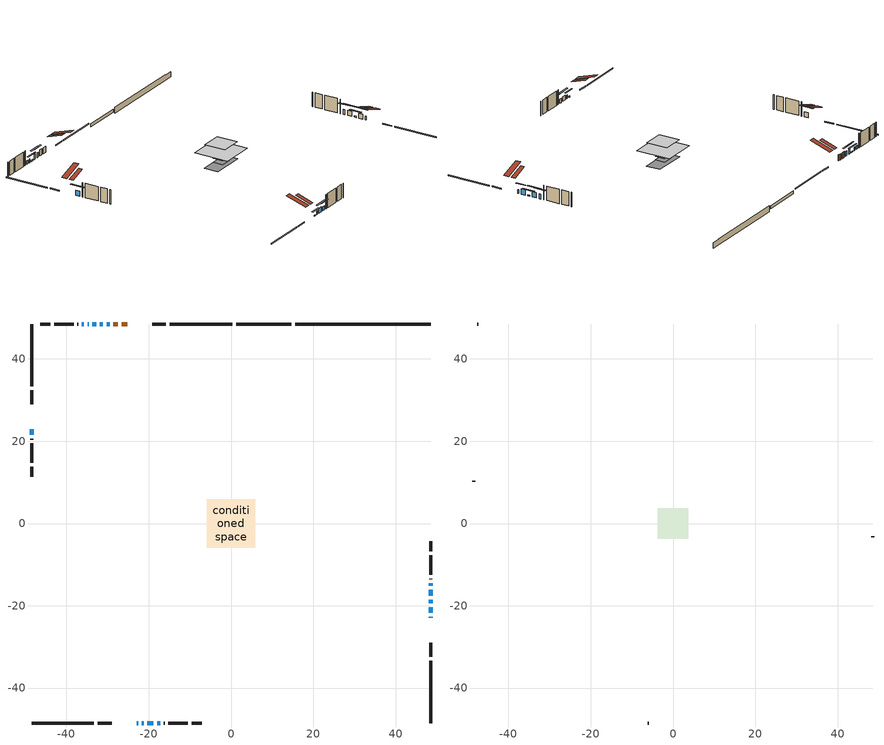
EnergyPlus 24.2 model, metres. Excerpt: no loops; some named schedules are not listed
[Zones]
conditioned space
 floor adiabatic (Floor2 construction): -1.8,-1.8 -1.8,1.8 1.8,1.8 1.8,-1.8 z0.61
 floor adiabatic (AdiabaticFloorConstruction): -5.91,-5.91 -5.91,5.91 5.91,5.91 5.91,-5.91 z3.05
 floor foundation (Slab1 construction): -5.79,-2.44 -5.79,2.44 5.79,2.44 5.79,-2.44 z-1.37
 floor foundation (Slab2 construction): -1.8,-1.8 -1.8,1.8 1.8,1.8 1.8,-1.8 z-0.65
 wall outside (RimJoist1 construction): 0.3,48.48 -14.88,48.48 / -48.48,-48.48 -33.31,-48.48 / -48.48,48.48 -48.48,33.31 / 48.48,-48.48 48.48,-33.31 z0.61:0.91
 wall outside (RimJoist3 construction): -15.8,48.48 -19.18,48.48 / -32.38,-48.48 -29.01,-48.48 / -48.48,32.38 -48.48,29.01 / 48.48,-32.38 48.48,-29.01 z0.61:0.91
 wall outside (AdiabaticWallConstruction 1): -25.26,48.48 -26.54,48.48 / -27.47,48.48 -28.59,48.48 z0.61:2.64
 wall outside (AdiabaticWallConstruction): 48.48,-22.93 48.48,-22.65 / -34.59,48.48 -34.87,48.48 / -35.8,48.48 -36.22,48.48 / -21.64,-48.48 -21.22,-48.48 z0.61:1.83; -29.52,48.48 -30.23,48.48 / 48.48,-15.18 48.48,-14.47 / -20.3,-48.48 -18.87,-48.48 z0.61:2.24; 48.48,-21.72 48.48,-20.3 / -48.48,22.93 -48.48,21.51 / -31.16,48.48 -31.87,48.48 z0.61:2.34; 48.48,-19.37 48.48,-18.51 / -22.93,-48.48 -22.57,-48.48 / -32.8,48.48 -33.66,48.48 z0.61:0.97; 48.48,-17.58 48.48,-16.11 z0.61:2.39; -17.95,-48.48 -17.23,-48.48 z0.61:1.98
 wall outside (Wall1 construction): -37.14,48.48 -37.32,48.48 / -16.31,-48.48 -16.13,-48.48 / -48.48,20.58 -48.48,20.41 / 48.48,-13.54 48.48,-13.37 z0.61:5.49
 wall outside (Wall2 construction): -38.25,48.48 -42.98,48.48 / -15.2,-48.48 -10.47,-48.48 / -48.48,19.48 -48.48,14.74 / 48.48,-12.44 48.48,-7.7 z0.61:5.49
 wall outside (Wall3 construction): -43.91,48.48 -46.35,48.48 / -9.54,-48.48 -7.1,-48.48 / -48.48,13.81 -48.48,11.37 / 48.48,-6.77 48.48,-4.33 z0.61:5.49
 wall foundation (FoundationWall1 construction): 15.56,48.48,-1.37 15.56,48.48,0.61 45.19,48.48,0.61 45.19,48.48,0.38 48.48,48.48,0.38 48.48,48.48,-1.37
 wall foundation (FoundationWall2 construction): 14.64,48.48 1.22,48.48 z-0.65:0.35
 window (WindowConstruction 8): 48.48,-22.93 48.48,-22.65 z0.61:1.83
 window (WindowConstruction 4): -29.52,48.48 -30.23,48.48 z0.61:2.23
 window (WindowConstruction 5): 48.48,-21.72 48.48,-20.3 z0.61:2.34
 window (WindowConstruction 6): -48.48,22.93 -48.48,21.51 z0.61:2.34
 window (WindowConstruction 7): -31.16,48.48 -31.87,48.48 z0.61:2.34
 window (WindowConstruction 12): 48.48,-19.37 48.48,-18.51 z0.61:0.97
 window (WindowConstruction 13): -22.93,-48.48 -22.57,-48.48 z0.61:0.97
 window (WindowConstruction 14): -32.8,48.48 -33.66,48.48 z0.61:0.97
 window (WindowConstruction 9): -34.59,48.48 -34.87,48.48 z0.61:1.83
 window (WindowConstruction 10): -35.8,48.48 -36.22,48.48 z0.61:1.83
 window (WindowConstruction 11): -21.64,-48.48 -21.22,-48.48 z0.61:1.83
 window (WindowConstruction): 48.48,-17.58 48.48,-16.11 z0.61:2.39
 window (WindowConstruction 1): 48.48,-15.18 48.48,-14.47 z0.61:2.23
 window (WindowConstruction 2): -20.29,-48.48 -18.87,-48.48 z0.61:2.23
 window (WindowConstruction 3): -17.95,-48.48 -17.24,-48.48 z0.61:1.98
 door (Door): -25.26,48.48 -26.54,48.48 z0.61:2.64
 door (Door 1): -27.47,48.48 -28.59,48.48 z0.61:2.64
 ceiling adiabatic (AdiabaticFloorConstruction): 5.91,-5.91 5.91,5.91 -5.91,5.91 -5.91,-5.91 z3.05
 roof outside (Roof2 construction): -24.33,48.48,5.49 -24.33,43.08,7.29 -22.91,43.08,7.29 -22.91,48.48,5.49; -23.86,-48.48,5.49 -23.86,-43.08,7.29 -25.28,-43.08,7.29 -25.28,-48.48,5.49; -48.48,23.86,5.49 -43.08,23.86,7.29 -43.08,25.28,7.29 -48.48,25.28,5.49; 48.48,-23.86,5.49 43.08,-23.86,7.29 43.08,-25.28,7.29 48.48,-25.28,5.49
attic - vented
 floor to conditioned space (Floor1 construction Reversed): -3.65,-3.65 -3.65,3.65 3.65,3.65 3.65,-3.65 z5.49
 wall outside (Wall4 construction): -47.28,48.48 -47.55,48.48 / -6.17,-48.48 -5.9,-48.48 / -48.48,10.44 -48.48,10.17 / 48.48,-3.4 48.48,-3.13 z0.61:5.49
 roof outside (Roof1 construction): -21.98,48.48,5.49 -21.98,41.38,7.86 -20.1,41.38,7.86 -20.1,48.48,5.49; -26.21,-48.48,5.49 -26.21,-41.38,7.86 -28.08,-41.38,7.86 -28.08,-48.48,5.49; -48.48,26.21,5.49 -41.38,26.21,7.86 -41.38,28.08,7.86 -48.48,28.08,5.49; 48.48,-26.21,5.49 41.38,-26.21,7.86 41.38,-28.08,7.86 48.48,-28.08,5.49
shading: -31.96,48.48 -27.79,48.48 -27.79,48.89 -31.96,48.89 z3.97; 48.48,-18.57 48.48,-23.45 48.89,-23.45 48.89,-18.57 z4.07; -48.48,19.78 -48.48,24.66 -48.89,24.66 -48.89,19.78 z4.07; -33.6,48.48 -29.43,48.48 -29.43,48.89 -33.6,48.89 z4.07; 48.48,-16.78 48.48,-21.1 48.89,-21.1 48.89,-16.78 z2.7; -20.84,-48.48 -24.66,-48.48 -24.66,-48.89 -20.84,-48.89 z2.7; -35.39,48.48 -31.07,48.48 -31.07,48.89 -35.39,48.89 z2.7; 48.48,-14.38 48.48,-19.31 48.89,-19.31 48.89,-14.38 z4.12; 48.48,-12.74 48.48,-16.91 48.89,-16.91 48.89,-12.74 z3.97; -17.14,-48.48 -22.03,-48.48 -22.03,-48.89 -17.14,-48.89 z3.97; -15.5,-48.48 -19.68,-48.48 -19.68,-48.89 -15.5,-48.89 z3.71
[Building]
Building 1: Terrain=Suburbs
[Site:Location]
London AP_ON: Latitude {deg}=43.03; Longitude {deg}=-81.15; Time Zone {hr}=-5; Elevation {m}=278; Keep Site Location Information=Yes
[Site:GroundTemperature:Shallow]
3.98693, 1.93205, 1.76749, 2.74264, 6.6573, 10.5537, 13.9317, 16.0716, 16.2534, 14.513, 11.2211, 7.44421
[Site:WaterMainsTemperature]
Calculation Method=Schedule; Temperature Schedule=mains temperature schedule
[Material] Roughness=Rough; Thermal Absorptance=0.9
Name | Thickness {m} | Conductivity {W/m-K} | Density {kg/m3} | Specific Heat {J/kg-K} | Solar Absorptance | Visible Absorptance
asphalt or fiberglass shingles | 0.00635 | 0.162714 | 1121.4 | 1465.45 | 0.4 | 0.4
ceiling loosefill ins | 0.169333 | 0.0480833 | 16.02 | 1046.75 | 0.7 | 0.7
ceiling stud and cavity | 0.1397 | 0.081039 | 65.682 | 1177.47 | 0.7 | 0.7
concrete 4.0 in. | 0.1016 | 1.803125 | 2242.8 | 837.4 | 0.7 | 0.7
concrete 8.0 in. | 0.2032 | 1.803125 | 2242.8 | 837.4 | 0.7 | 0.7
door material | 0.04445 | 0.188738 | 512.64 | 1214.23 | 0.7 | 0.7
door material 1 | 0.04445 | 0.053851 | 512.64 | 1214.23 | 0.7 | 0.7
exterior vertical ins | 0.00469756 | 0.029427 | 32.04 | 1214.23 | 0.7 | 0.7
exterior vertical ins 1 | 0.00171011 | 0.029427 | 32.04 | 1214.23 | 0.7 | 0.7
floor covering | 0.0127 | 9.015625 | 54.468 | 1339.84 | 0.6 | 0.6
floor covering 1 | 0.0127 | 0.0433444 | 54.468 | 1339.84 | 0.6 | 0.6
floor rigid ins; wall rigid ins | 0.512978 | 0.029427 | 32.04 | 1214.23 | 0.7 | 0.7
floor stud and cavity | 0.0889 | 0.266847 | 50.32683 | 1063.81 | 0.7 | 0.7
floor stud and cavity 1 | 0.1397 | 1.75129 | 37.0049 | 1207.88 | 0.7 | 0.7
furniture material conditioned space 1 | 0.1524 | 0.115458 | 640.8 | 1214.23 | 0.6 | 0.6
gypsum board | 0.0127 | 0.160291 | 801 | 837.4 | 0.6 | 0.6
gypsum board 1 | 0.0127 | 0.160291 | 801 | 837.4 | 0.7 | 0.7
osb sheathing 0.5 in. | 0.0127 | 0.115458 | 512.64 | 1214.23 | 0.7 | 0.7
osb sheathing 0.75 in. | 0.01905 | 0.115458 | 512.64 | 1214.23 | 0.7 | 0.7
osb sheathing 2.0 in. | 0.0508 | 0.115458 | 512.64 | 1214.23 | 0.7 | 0.7
rim joist stud and cavity | 0.0508 | 0.0296634 | 125.044 | 1163.47 | 0.6 | 0.6
roof stud and cavity | 0.2032 | 0.120487 | 78.34581 | 1123.46 | 0.7 | 0.7
wall stud and cavity | 0.1397 | 1.18432 | 139.0536 | 1170.24 | 0.7 | 0.7
wall stud and cavity 1 | 0.1397 | 1.417 | 139.0536 | 1170.24 | 0.7 | 0.7
wall stud and cavity 2 | 0.1397 | 0.0975873 | 139.0536 | 1170.24 | 0.7 | 0.7
wall stud and cavity 3 | 0.0889 | 6.1454 | 50.32683 | 1063.81 | 0.6 | 0.6
wall stud and cavity 4 | 0.0889 | 0.380278 | 52.3479 | 1209.89 | 0.7 | 0.7
wall stud and cavity 5 | 0.0889 | 0.391764 | 83.0341 | 1211.67 | 0.7 | 0.7
wood siding | 0.0254 | 0.102417 | 544.68 | 1172.36 | 0.4 | 0.4
wood siding 1 | 0.00254 | 0.102417 | 544.68 | 1172.36 | 0.4 | 0.4
wood siding 2; wood siding 3; wood siding 4 | 0.0254 | 0.102417 | 544.68 | 1172.36 | 0.7 | 0.7
[WindowMaterial:SimpleGlazingSystem]
Name | U-Factor {W/m2-K} | Solar Heat Gain Coefficient
WindowMaterial | 2.66185 | 0.56
WindowMaterial 1 | 2.6732 | 0.51
WindowMaterial 2 | 2.77541 | 0.53
WindowMaterial 3 | 2.77825 | 0.54
WindowMaterial 4 | 2.773703 | 0.65
WindowMaterial 5 | 5.15733 | 0.65
WindowMaterial 6 | 2.986628 | 0.6
WindowMaterial 7 | 4.359 | 0.45
WindowMaterial 8 | 3.89681 | 0.34
[Construction]
AdiabaticFloorConstruction: floor stud and cavity 1, floor rigid ins, osb sheathing 0.75 in., floor covering 1
AdiabaticWallConstruction: wood siding 3, wall rigid ins, wall stud and cavity 4, gypsum board
AdiabaticWallConstruction 1: wood siding 4, wall rigid ins, wall stud and cavity 4, gypsum board
Door: door material
Door 1: door material 1
Floor1 construction Reversed: gypsum board, ceiling stud and cavity, ceiling loosefill ins
Floor2 construction: floor stud and cavity, floor covering
FoundationWall1 construction; FoundationWall2 construction: concrete 8.0 in., gypsum board 1
furniture construction conditioned space 1: furniture material conditioned space 1
PartitionWallConstruction: gypsum board, wall stud and cavity 5, gypsum board
RimJoist1 construction; RimJoist3 construction: wood siding 2, osb sheathing 2.0 in., rim joist stud and cavity
Roof1 construction: asphalt or fiberglass shingles
Roof2 construction: asphalt or fiberglass shingles, osb sheathing 0.75 in., roof stud and cavity, gypsum board
Slab1 construction; Slab2 construction: concrete 4.0 in.
Wall1 construction: wood siding, osb sheathing 0.5 in., wall stud and cavity, gypsum board
Wall2 construction: wood siding, osb sheathing 0.5 in., wall stud and cavity 1, gypsum board
Wall3 construction: wood siding, osb sheathing 0.5 in., wall stud and cavity 2, gypsum board
Wall4 construction: wood siding 1, wall stud and cavity 3
WindowConstruction: WindowMaterial
WindowConstruction 1; WindowConstruction 2; WindowConstruction 4: WindowMaterial 1
WindowConstruction 10; WindowConstruction 11: WindowMaterial 6
WindowConstruction 12; WindowConstruction 14: WindowMaterial 7
WindowConstruction 13: WindowMaterial 8
WindowConstruction 3: WindowMaterial 2
WindowConstruction 5; WindowConstruction 6: WindowMaterial 3
WindowConstruction 7: WindowMaterial 4
WindowConstruction 8; WindowConstruction 9: WindowMaterial 5
[Zone] Multiplier=1; Part of Total Floor Area=Yes
Name | Volume {m3}
attic - vented | 20.4684
conditioned space | 481.6
[Space]
Name | Zone | Volume {m3}
attic - vented 1 | attic - vented | 20.4684
conditioned space 1 | conditioned space | 481.6
[ZoneInfiltration:EffectiveLeakageArea]
infil attic - vented 1: Zone or Space=attic - vented 1; Schedule=Always On Discrete; Effective Air Leakage Area {cm2}=2322.76; Stack Coefficient=0.000503842; Wind Coefficient=1.51659e-05
[ZoneMixing]
whole house fan mix: Zone or Space=attic - vented; Schedule=Always On Continuous; Design Flow Rate Calculation Method=Flow/Zone; Design Flow Rate {m3/s}=0; Source Zone or Space=conditioned space
[SurfaceProperty:ExposedFoundationPerimeter] Exposed Perimeter Calculation Method=TotalExposedPerimeter
Name | Total Exposed Perimeter {m}
Slab1 | 32.918
Slab2 | 13.411
[InternalMass] Zone or ZoneList=conditioned space; Space or SpaceList=conditioned space 1
Name | Construction | Surface Area {m2}
furniture mass conditioned space 1 | furniture construction conditioned space 1 | 88.8042
partition wall mass | PartitionWallConstruction | 209
[Lights]
interior lighting: Zone or ZoneList or Space or SpaceList=conditioned space 1; Schedule=interior lighting schedule; Design Level Calculation Method=LightingLevel; Lighting Level {W}=343.2; Return Air Fraction=0; Fraction Radiant=0.6; Fraction Visible=0.2; Fraction Replaceable=1
[People]
occupants: Zone or ZoneList or Space or SpaceList=conditioned space 1; Number of People Schedule=occupants schedule; Number of People Calculation Method=People; Number of People=3; Fraction Radiant=0.314171; Sensible Heat Fraction=0.56303; Activity Level Schedule=occupants activity schedule; Carbon Dioxide Generation Rate {m3/s-W}=0; Enable ASHRAE 55 Comfort Warnings=No; Mean Radiant Temperature Calculation Type=EnclosureAveraged
[ElectricEquipment] Zone or ZoneList or Space or SpaceList=conditioned space 1; Design Level Calculation Method=EquipmentLevel
Name | Schedule | Design Level {W} | Fraction Latent | Fraction Radiant | Fraction Lost
clothes dryer | clothes dryer schedule | 140.772 | 0.015 | 0.081 | 0.85
clothes washer | clothes washer schedule | 32.1985 | 0.03 | 0.162 | 0.7
cooking range | cooking range schedule | 215.147 | 0.08 | 0.432 | 0.2
dishwasher | dishwasher schedule | 66.8632 | 0.3 | 0.18 | 0.4
fridge | fridge schedule | 72.9452 | 0 | 0.6 | 0
mech vent bath fan 0 | mech vent bath fan 0 schedule | 50.2 | 0 | 0 | 1
mech vent bath fan 1 | mech vent bath fan 1 schedule | 50.2 | 0 | 0 | 1
mech vent house fan | mech vent house fan schedule | 0 | 0 | 0 | 1
mech vent house fan cfis | mech vent house fan cfis schedule | 0 | 0 | 0 | 0
mech vent range fan 0 | mech vent range fan 0 schedule | 57 | 0 | 0 | 1
misc plug loads | misc plug loads schedule | 494.7 | 0.045 | 0.513 | 0.1
whole house fan | Always On Discrete | 0 | 0 | 0 | 1
[OtherEquipment] Zone or ZoneList or Space or SpaceList=conditioned space 1; Design Level Calculation Method=EquipmentLevel
Name | Fuel Type | Schedule | Design Level {W} | Fraction Latent | Fraction Radiant | Fraction Lost
clothes dryer 1 | Electricity | clothes dryer schedule | 0 | 0.015 | 0.081 | 0.85
cooking range 1 | Electricity | cooking range schedule | 0 | 0.08 | 0.432 | 0.2
general water use latent | None | general water use schedule | 62.594 | 1 | 0 | 0
general water use sensible | None | general water use schedule | -61.6891 | 0 | 0.6 | 0
mech vent house fan latent load | None | Always On Discrete | 0 | 1 | 0 | 0
mech vent house fan sensible load | None | Always On Discrete | 0 | 0 | 0 | 0
water heater energy adjustment1 | NaturalGas | Always On Discrete | 0.01 | 0 | 0 | 1
[ZoneInfiltration:DesignFlowRate] Zone or ZoneList or Space or SpaceList=conditioned space 1; Schedule=Always On Discrete; Design Flow Rate Calculation Method=Flow/Zone; Design Flow Rate {m3/s}=0
infil flow; natural vent flow; whole house fan flow
[Foundation:Kiva] Initial Indoor Air Temperature {C}=18; Wall Depth Below Slab {m}=0.2032; Custom Block X Position 1 {m}=0.2159; Custom Block Z Position 1 {m}=0
Name | Wall Height Above Grade {m} | Custom Block Material Name 1 | Custom Block Depth 1 {m}
Foundation Kiva 1 | 0.609996 | exterior vertical ins | 1.98001
Foundation Kiva 2 | 0.350002 | exterior vertical ins 1 | 0.999988
[Foundation:Kiva:Settings]
Soil Conductivity {W/m-K}=0.849921; Soil Density {kg/m3}=1842.3; Soil Specific Heat {J/kg-K}=418.7; Ground Solar Absorptivity=0.9; Ground Thermal Absorptivity=0.9; Ground Surface Roughness {m}=0.03; Far-Field Width {m}=40; Deep-Ground Boundary Condition=ZeroFlux; Deep-Ground Depth {m}=40; Minimum Cell Dimension {m}=0.2; Maximum Cell Growth Coefficient=3; Simulation Timestep=Timestep
[Exterior:Lights]
exterior lighting: Schedule=exterior lighting schedule; Design Level {W}=75.6
[Schedule:Constant]
Name | Hourly Value
Always On Continuous; mech vent house fan schedule; mech vent house fan cfis schedule; Always On Discrete | 1
occupants activity schedule | 117.228
fridge schedule | 0
[Schedule:Week:Daily]
interior lighting schedule Week Rule - Jan1-Jan27: interior lighting schedule day, interior lighting schedule day, interior lighting schedule day, interior lighting schedule day, interior lighting schedule day, interior lighting schedule day, interior lighting schedule day, interior lighting schedule default day, interior lighting schedule default day, interior lighting schedule default day, interior lighting schedule default day, interior lighting schedule default day
interior lighting schedule Week Rule - Jan28-Feb3: interior lighting schedule day, interior lighting schedule day, interior lighting schedule day, interior lighting schedule day, interior lighting schedule day 1, interior lighting schedule day 1, interior lighting schedule day 1, interior lighting schedule default day, interior lighting schedule default day, interior lighting schedule default day, interior lighting schedule default day, interior lighting schedule default day
interior lighting schedule Week Rule - Feb4-Feb24: interior lighting schedule day 1, interior lighting schedule day 1, interior lighting schedule day 1, interior lighting schedule day 1, interior lighting schedule day 1, interior lighting schedule day 1, interior lighting schedule day 1, interior lighting schedule default day, interior lighting schedule default day, interior lighting schedule default day, interior lighting schedule default day, interior lighting schedule default day
interior lighting schedule Week Rule - Feb25-Mar3: interior lighting schedule day 1, interior lighting schedule day 1, interior lighting schedule day 1, interior lighting schedule day 1, interior lighting schedule day 2, interior lighting schedule day 2, interior lighting schedule day 2, interior lighting schedule default day, interior lighting schedule default day, interior lighting schedule default day, interior lighting schedule default day, interior lighting schedule default day
interior lighting schedule Week Rule - Mar4-Mar31: interior lighting schedule day 2, interior lighting schedule day 2, interior lighting schedule day 2, interior lighting schedule day 2, interior lighting schedule day 2, interior lighting schedule day 2, interior lighting schedule day 2, interior lighting schedule default day, interior lighting schedule default day, interior lighting schedule default day, interior lighting schedule default day, interior lighting schedule default day
interior lighting schedule Week Rule - Apr1-Apr28: interior lighting schedule day 3, interior lighting schedule day 3, interior lighting schedule day 3, interior lighting schedule day 3, interior lighting schedule day 3, interior lighting schedule day 3, interior lighting schedule day 3, interior lighting schedule default day, interior lighting schedule default day, interior lighting schedule default day, interior lighting schedule default day, interior lighting schedule default day
interior lighting schedule Week Rule - Apr29-May5: interior lighting schedule day 3, interior lighting schedule day 3, interior lighting schedule day 4, interior lighting schedule day 4, interior lighting schedule day 4, interior lighting schedule day 4, interior lighting schedule day 4, interior lighting schedule default day, interior lighting schedule default day, interior lighting schedule default day, interior lighting schedule default day, interior lighting schedule default day
interior lighting schedule Week Rule - May6-May26: interior lighting schedule day 4, interior lighting schedule day 4, interior lighting schedule day 4, interior lighting schedule day 4, interior lighting schedule day 4, interior lighting schedule day 4, interior lighting schedule day 4, interior lighting schedule default day, interior lighting schedule default day, interior lighting schedule default day, interior lighting schedule default day, interior lighting schedule default day
interior lighting schedule Week Rule - May27-Jun2: interior lighting schedule day 4, interior lighting schedule day 4, interior lighting schedule day 4, interior lighting schedule day 4, interior lighting schedule day 4, interior lighting schedule day 5, interior lighting schedule day 5, interior lighting schedule default day, interior lighting schedule default day, interior lighting schedule default day, interior lighting schedule default day, interior lighting schedule default day
interior lighting schedule Week Rule - Jun3-Jun30: interior lighting schedule day 5, interior lighting schedule day 5, interior lighting schedule day 5, interior lighting schedule day 5, interior lighting schedule day 5, interior lighting schedule day 5, interior lighting schedule day 5, interior lighting schedule default day, interior lighting schedule default day, interior lighting schedule default day, interior lighting schedule default day, interior lighting schedule default day
interior lighting schedule Week Rule - Jul1-Jul28: interior lighting schedule day 6, interior lighting schedule day 6, interior lighting schedule day 6, interior lighting schedule day 6, interior lighting schedule day 6, interior lighting schedule day 6, interior lighting schedule day 6, interior lighting schedule default day, interior lighting schedule default day, interior lighting schedule default day, interior lighting schedule default day, interior lighting schedule default day
interior lighting schedule Week Rule - Jul29-Aug4: interior lighting schedule day 6, interior lighting schedule day 6, interior lighting schedule day 6, interior lighting schedule day 7, interior lighting schedule day 7, interior lighting schedule day 7, interior lighting schedule day 7, interior lighting schedule default day, interior lighting schedule default day, interior lighting schedule default day, interior lighting schedule default day, interior lighting schedule default day
interior lighting schedule Week Rule - Aug5-Aug25: interior lighting schedule day 7, interior lighting schedule day 7, interior lighting schedule day 7, interior lighting schedule day 7, interior lighting schedule day 7, interior lighting schedule day 7, interior lighting schedule day 7, interior lighting schedule default day, interior lighting schedule default day, interior lighting schedule default day, interior lighting schedule default day, interior lighting schedule default day
interior lighting schedule Week Rule - Aug26-Sep1: interior lighting schedule day 7, interior lighting schedule day 7, interior lighting schedule day 7, interior lighting schedule day 7, interior lighting schedule day 7, interior lighting schedule day 7, interior lighting schedule day 8, interior lighting schedule default day, interior lighting schedule default day, interior lighting schedule default day, interior lighting schedule default day, interior lighting schedule default day
interior lighting schedule Week Rule - Sep2-Sep29: interior lighting schedule day 8, interior lighting schedule day 8, interior lighting schedule day 8, interior lighting schedule day 8, interior lighting schedule day 8, interior lighting schedule day 8, interior lighting schedule day 8, interior lighting schedule default day, interior lighting schedule default day, interior lighting schedule default day, interior lighting schedule default day, interior lighting schedule default day
interior lighting schedule Week Rule - Sep30-Oct6: interior lighting schedule day 8, interior lighting schedule day 9, interior lighting schedule day 9, interior lighting schedule day 9, interior lighting schedule day 9, interior lighting schedule day 9, interior lighting schedule day 9, interior lighting schedule default day, interior lighting schedule default day, interior lighting schedule default day, interior lighting schedule default day, interior lighting schedule default day
interior lighting schedule Week Rule - Oct7-Oct27: interior lighting schedule day 9, interior lighting schedule day 9, interior lighting schedule day 9, interior lighting schedule day 9, interior lighting schedule day 9, interior lighting schedule day 9, interior lighting schedule day 9, interior lighting schedule default day, interior lighting schedule default day, interior lighting schedule default day, interior lighting schedule default day, interior lighting schedule default day
interior lighting schedule Week Rule - Oct28-Nov3: interior lighting schedule day 9, interior lighting schedule day 9, interior lighting schedule day 9, interior lighting schedule day 9, interior lighting schedule day 10, interior lighting schedule day 10, interior lighting schedule day 10, interior lighting schedule default day, interior lighting schedule default day, interior lighting schedule default day, interior lighting schedule default day, interior lighting schedule default day
interior lighting schedule Week Rule - Nov4-Nov24: interior lighting schedule day 10, interior lighting schedule day 10, interior lighting schedule day 10, interior lighting schedule day 10, interior lighting schedule day 10, interior lighting schedule day 10, interior lighting schedule day 10, interior lighting schedule default day, interior lighting schedule default day, interior lighting schedule default day, interior lighting schedule default day, interior lighting schedule default day
interior lighting schedule Week Rule - Nov25-Dec1: interior lighting schedule day 10, interior lighting schedule day 10, interior lighting schedule day 10, interior lighting schedule day 10, interior lighting schedule day 10, interior lighting schedule day 10, interior lighting schedule day 11, interior lighting schedule default day, interior lighting schedule default day, interior lighting schedule default day, interior lighting schedule default day, interior lighting schedule default day
interior lighting schedule Week Rule - Dec2-Dec31: interior lighting schedule day 11, interior lighting schedule day 11, interior lighting schedule day 11, interior lighting schedule day 11, interior lighting schedule day 11, interior lighting schedule day 11, interior lighting schedule day 11, interior lighting schedule default day, interior lighting schedule default day, interior lighting schedule default day, interior lighting schedule default day, interior lighting schedule default day
occupants schedule Week Rule - Jan1-Dec31: occupants schedule day, occupants schedule day, occupants schedule day, occupants schedule day, occupants schedule day, occupants schedule day, occupants schedule day, occupants schedule default day, occupants schedule default day, occupants schedule default day, occupants schedule default day, occupants schedule default day
clothes dryer schedule Week Rule - Jan1-Dec31: clothes dryer schedule day, clothes dryer schedule day, clothes dryer schedule day, clothes dryer schedule day, clothes dryer schedule day, clothes dryer schedule day, clothes dryer schedule day, clothes dryer schedule default day, clothes dryer schedule default day, clothes dryer schedule default day, clothes dryer schedule default day, clothes dryer schedule default day
clothes washer schedule Week Rule - Jan1-Dec31: clothes washer schedule day, clothes washer schedule day, clothes washer schedule day, clothes washer schedule day, clothes washer schedule day, clothes washer schedule day, clothes washer schedule day, clothes washer schedule default day, clothes washer schedule default day, clothes washer schedule default day, clothes washer schedule default day, clothes washer schedule default day
cooking range schedule Week Rule - Jan1-Dec31: cooking range schedule day, cooking range schedule day, cooking range schedule day, cooking range schedule day, cooking range schedule day, cooking range schedule day, cooking range schedule day, cooking range schedule default day, cooking range schedule default day, cooking range schedule default day, cooking range schedule default day, cooking range schedule default day
dishwasher schedule Week Rule - Jan1-Dec31: dishwasher schedule day, dishwasher schedule day, dishwasher schedule day, dishwasher schedule day, dishwasher schedule day, dishwasher schedule day, dishwasher schedule day, dishwasher schedule default day, dishwasher schedule default day, dishwasher schedule default day, dishwasher schedule default day, dishwasher schedule default day
mech vent bath fan 0 schedule Week Rule - Jan1-Dec31: mech vent bath fan 0 schedule day, mech vent bath fan 0 schedule day, mech vent bath fan 0 schedule day, mech vent bath fan 0 schedule day, mech vent bath fan 0 schedule day, mech vent bath fan 0 schedule day, mech vent bath fan 0 schedule day, mech vent bath fan 0 schedule default day, mech vent bath fan 0 schedule default day, mech vent bath fan 0 schedule default day, mech vent bath fan 0 schedule default day, mech vent bath fan 0 schedule default day
mech vent bath fan 1 schedule Week Rule - Jan1-Dec31: mech vent bath fan 1 schedule day, mech vent bath fan 1 schedule day, mech vent bath fan 1 schedule day, mech vent bath fan 1 schedule day, mech vent bath fan 1 schedule day, mech vent bath fan 1 schedule day, mech vent bath fan 1 schedule day, mech vent bath fan 1 schedule default day, mech vent bath fan 1 schedule default day, mech vent bath fan 1 schedule default day, mech vent bath fan 1 schedule default day, mech vent bath fan 1 schedule default day
mech vent range fan 0 schedule Week Rule - Jan1-Dec31: mech vent range fan 0 schedule day, mech vent range fan 0 schedule day, mech vent range fan 0 schedule day, mech vent range fan 0 schedule day, mech vent range fan 0 schedule day, mech vent range fan 0 schedule day, mech vent range fan 0 schedule day, mech vent range fan 0 schedule default day, mech vent range fan 0 schedule default day, mech vent range fan 0 schedule default day, mech vent range fan 0 schedule default day, mech vent range fan 0 schedule default day
misc plug loads schedule Week Rule - Jan1-Dec31: misc plug loads schedule day, misc plug loads schedule day, misc plug loads schedule day, misc plug loads schedule day, misc plug loads schedule day, misc plug loads schedule day, misc plug loads schedule day, misc plug loads schedule default day, misc plug loads schedule default day, misc plug loads schedule default day, misc plug loads schedule default day, misc plug loads schedule default day
general water use schedule Week Rule - Jan1-Dec31: general water use schedule day, general water use schedule day, general water use schedule day, general water use schedule day, general water use schedule day, general water use schedule day, general water use schedule day, general water use schedule default day, general water use schedule default day, general water use schedule default day, general water use schedule default day, general water use schedule default day
exterior lighting schedule Week Rule - Jan1-Jan27: exterior lighting schedule day, exterior lighting schedule day, exterior lighting schedule day, exterior lighting schedule day, exterior lighting schedule day, exterior lighting schedule day, exterior lighting schedule day, exterior lighting schedule default day, exterior lighting schedule default day, exterior lighting schedule default day, exterior lighting schedule default day, exterior lighting schedule default day
exterior lighting schedule Week Rule - Jan28-Feb3: exterior lighting schedule day, exterior lighting schedule day, exterior lighting schedule day, exterior lighting schedule day, exterior lighting schedule day 1, exterior lighting schedule day 1, exterior lighting schedule day 1, exterior lighting schedule default day, exterior lighting schedule default day, exterior lighting schedule default day, exterior lighting schedule default day, exterior lighting schedule default day
exterior lighting schedule Week Rule - Feb4-Feb24: exterior lighting schedule day 1, exterior lighting schedule day 1, exterior lighting schedule day 1, exterior lighting schedule day 1, exterior lighting schedule day 1, exterior lighting schedule day 1, exterior lighting schedule day 1, exterior lighting schedule default day, exterior lighting schedule default day, exterior lighting schedule default day, exterior lighting schedule default day, exterior lighting schedule default day
exterior lighting schedule Week Rule - Feb25-Mar3: exterior lighting schedule day 1, exterior lighting schedule day 1, exterior lighting schedule day 1, exterior lighting schedule day 1, exterior lighting schedule day 2, exterior lighting schedule day 2, exterior lighting schedule day 2, exterior lighting schedule default day, exterior lighting schedule default day, exterior lighting schedule default day, exterior lighting schedule default day, exterior lighting schedule default day
exterior lighting schedule Week Rule - Mar4-Mar31: exterior lighting schedule day 2, exterior lighting schedule day 2, exterior lighting schedule day 2, exterior lighting schedule day 2, exterior lighting schedule day 2, exterior lighting schedule day 2, exterior lighting schedule day 2, exterior lighting schedule default day, exterior lighting schedule default day, exterior lighting schedule default day, exterior lighting schedule default day, exterior lighting schedule default day
exterior lighting schedule Week Rule - Apr1-Apr28: exterior lighting schedule day 3, exterior lighting schedule day 3, exterior lighting schedule day 3, exterior lighting schedule day 3, exterior lighting schedule day 3, exterior lighting schedule day 3, exterior lighting schedule day 3, exterior lighting schedule default day, exterior lighting schedule default day, exterior lighting schedule default day, exterior lighting schedule default day, exterior lighting schedule default day
exterior lighting schedule Week Rule - Apr29-May5: exterior lighting schedule day 3, exterior lighting schedule day 3, exterior lighting schedule day 4, exterior lighting schedule day 4, exterior lighting schedule day 4, exterior lighting schedule day 4, exterior lighting schedule day 4, exterior lighting schedule default day, exterior lighting schedule default day, exterior lighting schedule default day, exterior lighting schedule default day, exterior lighting schedule default day
exterior lighting schedule Week Rule - May6-May26: exterior lighting schedule day 4, exterior lighting schedule day 4, exterior lighting schedule day 4, exterior lighting schedule day 4, exterior lighting schedule day 4, exterior lighting schedule day 4, exterior lighting schedule day 4, exterior lighting schedule default day, exterior lighting schedule default day, exterior lighting schedule default day, exterior lighting schedule default day, exterior lighting schedule default day
[Schedule:Year]
interior lighting schedule: interior lighting schedule Week Rule - Jan1-Jan27, 1, 1, 1, 27, interior lighting schedule Week Rule - Jan28-Feb3, 1, 28, 2, 3, interior lighting schedule Week Rule - Feb4-Feb24, 2, 4, 2, 24, interior lighting schedule Week Rule - Feb25-Mar3, 2, 25, 3, 3, interior lighting schedule Week Rule - Mar4-Mar31, 3, 4, 3, 31, interior lighting schedule Week Rule - Apr1-Apr28, 4, 1, 4, 28, interior lighting schedule Week Rule - Apr29-May5, 4, 29, 5, 5, interior lighting schedule Week Rule - May6-May26, 5, 6, 5, 26, interior lighting schedule Week Rule - May27-Jun2, 5, 27, 6, 2, interior lighting schedule Week Rule - Jun3-Jun30, 6, 3, 6, 30, interior lighting schedule Week Rule - Jul1-Jul28, 7, 1, 7, 28, interior lighting schedule Week Rule - Jul29-Aug4, 7, 29, 8, 4, interior lighting schedule Week Rule - Aug5-Aug25, 8, 5, 8, 25, interior lighting schedule Week Rule - Aug26-Sep1, 8, 26, 9, 1, interior lighting schedule Week Rule - Sep2-Sep29, 9, 2, 9, 29, interior lighting schedule Week Rule - Sep30-Oct6, 9, 30, 10, 6, interior lighting schedule Week Rule - Oct7-Oct27, 10, 7, 10, 27, interior lighting schedule Week Rule - Oct28-Nov3, 10, 28, 11, 3, interior lighting schedule Week Rule - Nov4-Nov24, 11, 4, 11, 24, interior lighting schedule Week Rule - Nov25-Dec1, 11, 25, 12, 1, interior lighting schedule Week Rule - Dec2-Dec31, 12, 2, 12, 31
occupants schedule: occupants schedule Week Rule - Jan1-Dec31, 1, 1, 12, 31
clothes dryer schedule: clothes dryer schedule Week Rule - Jan1-Dec31, 1, 1, 12, 31
clothes washer schedule: clothes washer schedule Week Rule - Jan1-Dec31, 1, 1, 12, 31
cooking range schedule: cooking range schedule Week Rule - Jan1-Dec31, 1, 1, 12, 31
dishwasher schedule: dishwasher schedule Week Rule - Jan1-Dec31, 1, 1, 12, 31
mech vent bath fan 0 schedule: mech vent bath fan 0 schedule Week Rule - Jan1-Dec31, 1, 1, 12, 31
mech vent bath fan 1 schedule: mech vent bath fan 1 schedule Week Rule - Jan1-Dec31, 1, 1, 12, 31
mech vent range fan 0 schedule: mech vent range fan 0 schedule Week Rule - Jan1-Dec31, 1, 1, 12, 31
misc plug loads schedule: misc plug loads schedule Week Rule - Jan1-Dec31, 1, 1, 12, 31
general water use schedule: general water use schedule Week Rule - Jan1-Dec31, 1, 1, 12, 31
exterior lighting schedule: exterior lighting schedule Week Rule - Jan1-Jan27, 1, 1, 1, 27, exterior lighting schedule Week Rule - Jan28-Feb3, 1, 28, 2, 3, exterior lighting schedule Week Rule - Feb4-Feb24, 2, 4, 2, 24, exterior lighting schedule Week Rule - Feb25-Mar3, 2, 25, 3, 3, exterior lighting schedule Week Rule - Mar4-Mar31, 3, 4, 3, 31, exterior lighting schedule Week Rule - Apr1-Apr28, 4, 1, 4, 28, exterior lighting schedule Week Rule - Apr29-May5, 4, 29, 5, 5, exterior lighting schedule Week Rule - May6-May26, 5, 6, 5, 26, exterior lighting schedule Week Rule - May27-Jun2, 5, 27, 6, 2, exterior lighting schedule Week Rule - Jun3-Jun30, 6, 3, 6, 30, exterior lighting schedule Week Rule - Jul1-Jul28, 7, 1, 7, 28, exterior lighting schedule Week Rule - Jul29-Aug4, 7, 29, 8, 4, exterior lighting schedule Week Rule - Aug5-Aug25, 8, 5, 8, 25, exterior lighting schedule Week Rule - Aug26-Sep1, 8, 26, 9, 1, exterior lighting schedule Week Rule - Sep2-Sep29, 9, 2, 9, 29, exterior lighting schedule Week Rule - Sep30-Oct6, 9, 30, 10, 6, exterior lighting schedule Week Rule - Oct7-Oct27, 10, 7, 10, 27, exterior lighting schedule Week Rule - Oct28-Nov3, 10, 28, 11, 3, exterior lighting schedule Week Rule - Nov4-Nov24, 11, 4, 11, 24, exterior lighting schedule Week Rule - Nov25-Dec1, 11, 25, 12, 1, exterior lighting schedule Week Rule - Dec2-Dec31, 12, 2, 12, 31
[Schedule:Compact]
mains temperature schedule: Through: 01/01, For: AllDays, Until: 24:00, 7.96722, Through: 01/02, For: AllDays, Until: 24:00, 7.89722, Through: 01/03, For: AllDays, Until: 24:00, 7.82778, Through: 01/04, For: AllDays, Until: 24:00, 7.76, Through: 01/05, For: AllDays, Until: 24:00, 7.69333, Through: 01/06, For: AllDays, Until: 24:00, 7.62778, Through: 01/07, For: AllDays, Until: 24:00, 7.56389, Through: 01/08, For: AllDays, Until: 24:00, 7.50167, Through: 01/09, For: AllDays, Until: 24:00, 7.44056, Through: 01/10, For: AllDays, Until: 24:00, 7.38056, Through: 01/11, For: AllDays, Until: 24:00, 7.32222, Through: 01/12, For: AllDays, Until: 24:00, 7.26556, Through: 01/13, For: AllDays, Until: 24:00, 7.21, Through: 01/14, For: AllDays, Until: 24:00, 7.15556, Through: 01/15, For: AllDays, Until: 24:00, 7.10333, Through: 01/16, For: AllDays, Until: 24:00, 7.05222, Through: 01/17, For: AllDays, Until: 24:00, 7.00278, Through: 01/18, For: AllDays, Until: 24:00, 6.955, Through: 01/19, For: AllDays, Until: 24:00, 6.90833, Through: 01/20, For: AllDays, Until: 24:00, 6.86389, Through: 01/21, For: AllDays, Until: 24:00, 6.82056, Through: 01/22, For: AllDays, Until: 24:00, 6.77889, Through: 01/23, For: AllDays, Until: 24:00, 6.73889, Through: 01/24, For: AllDays, Until: 24:00, 6.7, Through: 01/25, For: AllDays, Until: 24:00, 6.66333, Through: 01/26, For: AllDays, Until: 24:00, 6.62833, Through: 01/27, For: AllDays, Until: 24:00, 6.59444, Through: 01/28, For: AllDays, Until: 24:00, 6.56278, Through: 01/29, For: AllDays, Until: 24:00, 6.53222, Through: 01/30, For: AllDays, Until: 24:00, 6.50389, Through: 01/31, For: AllDays, Until: 24:00, 6.47722, Through: 02/01, For: AllDays, Until: 24:00, 6.45167, Through: 02/02, For: AllDays, Until: 24:00, 6.42833, Through: 02/03, For: AllDays, Until: 24:00, 6.40667, Through: 02/04, For: AllDays, Until: 24:00, 6.38611, Through: 02/05, For: AllDays, Until: 24:00, 6.36778, Through: 02/06, For: AllDays, Until: 24:00, 6.35111, Through: 02/07, For: AllDays, Until: 24:00, 6.33611, Through: 02/08, For: AllDays, Until: 24:00, 6.32333, Through: 02/09, For: AllDays, Until: 24:00, 6.31167, Through: 02/10, For: AllDays, Until: 24:00, 6.30222, Through: 02/11, For: AllDays, Until: 24:00, 6.29389, Through: 02/12, For: AllDays, Until: 24:00, 6.28778, Through: 02/13, For: AllDays, Until: 24:00, 6.28333, Through: 02/14, For: AllDays, Until: 24:00, 6.28056, Through: 02/15, For: AllDays, Until: 24:00, 6.27944, Through: 02/16, For: AllDays, Until: 24:00, 6.28, Through: 02/17, For: AllDays, Until: 24:00, 6.28278, Through: 02/18, For: AllDays, Until: 24:00, 6.28722, Through: 02/19, For: AllDays, Until: 24:00, 6.29278, Through: 02/20, For: AllDays, Until: 24:00, 6.30056, Through: 02/21, For: AllDays, Until: 24:00, 6.31, Through: 02/22, For: AllDays, Until: 24:00, 6.32111, Through: 02/23, For: AllDays, Until: 24:00, 6.33444, Through: 02/24, For: AllDays, Until: 24:00, 6.34889, Through: 02/25, For: AllDays, Until: 24:00, 6.36556, Through: 02/26, For: AllDays, Until: 24:00, 6.38333, Through: 02/27, For: AllDays, Until: 24:00, 6.40333, Through: 02/28, For: AllDays, Until: 24:00, 6.425, Through: 03/01, For: AllDays, Until: 24:00, 6.44833, Through: 03/02, For: AllDays, Until: 24:00, 6.47278, Through: 03/03, For: AllDays, Until: 24:00, 6.49944, Through: 03/04, For: AllDays, Until: 24:00, 6.52778, Through: 03/05, For: AllDays, Until: 24:00, 6.55778, Through: 03/06, For: AllDays, Until: 24:00, 6.58944, Through: 03/07, For: AllDays, Until: 24:00, 6.62278, Through: 03/08, For: AllDays, Until: 24:00, 6.65778, Through: 03/09, For: AllDays, Until: 24:00, 6.69444, Through: 03/10, For: AllDays, Until: 24:00, 6.73278, Through: 03/11, For: AllDays, Until: 24:00, 6.77278, Through: 03/12, For: AllDays, Until: 24:00, 6.81389, Through: 03/13, For: AllDays, Until: 24:00, 6.85722, Through: 03/14, For: AllDays, Until: 24:00, 6.90167, Through: 03/15, For: AllDays, Until: 24:00, 6.94778, Through: 03/16, For: AllDays, Until: 24:00, 6.99556, Through: 03/17, For: AllDays, Until: 24:00, 7.045, Through: 03/18, For: AllDays, Until: 24:00, 7.09556, Through: 03/19, For: AllDays, Until: 24:00, 7.14778, Through: 03/20, For: AllDays, Until: 24:00, 7.20167, Through: 03/21, For: AllDays, Until: 24:00, 7.25667, Through: 03/22, For: AllDays, Until: 24:00, 7.31333, Through: 03/23, For: AllDays, Until: 24:00, 7.37167, Through: 03/24, For: AllDays, Until: 24:00, 7.43111, Through: 03/25, For: AllDays, Until: 24:00, 7.49222, Through: 03/26, For: AllDays, Until: 24:00, 7.55444, Through: 03/27, For: AllDays, Until: 24:00, 7.61833, Through: 03/28, For: AllDays, Until: 24:00, 7.68333, Through: 03/29, For: AllDays, Until: 24:00, 7.74944, Through: 03/30, For: AllDays, Until: 24:00, 7.81722, Through: 03/31, For: AllDays, Until: 24:00, 7.88667, Through: 04/01, For: AllDays, Until: 24:00, 7.95667, Through: 04/02, For: AllDays, Until: 24:00, 8.02833, Through: 04/03, For: AllDays, Until: 24:00, 8.10111, Through: 04/04, For: AllDays, Until: 24:00, 8.175, Through: 04/05, For: AllDays, Until: 24:00, 8.25, Through: 04/06, For: AllDays, Until: 24:00, 8.32667, Through: 04/07, For: AllDays, Until: 24:00, 8.40389, Through: 04/08, For: AllDays, Until: 24:00, 8.48278, Through: 04/09, For: AllDays, Until: 24:00, 8.56222, Through: 04/10, For: AllDays, Until: 24:00, 8.64278, Through: 04/11, For: AllDays, Until: 24:00, 8.725, Through: 04/12, For: AllDays, Until: 24:00, 8.80778, Through: 04/13, For: AllDays, Until: 24:00, 8.89167, Through: 04/14, For: AllDays, Until: 24:00, 8.97611, Through: 04/15, For: AllDays, Until: 24:00, 9.06167, Through: 04/16, For: AllDays, Until: 24:00, 9.14833, Through: 04/17, For: AllDays, Until: 24:00, 9.23611, Through: 04/18, For: AllDays, Until: 24:00, 9.32444, Through: 04/19, For: AllDays, Until: 24:00, 9.41389, Through: 04/20, For: AllDays, Until: 24:00, 9.50389, Through: 04/21, For: AllDays, Until: 24:00, 9.595, Through: 04/22, For: AllDays, Until: 24:00, 9.68667, Through: 04/23, For: AllDays, Until: 24:00, 9.77889, Through: 04/24, For: AllDays, Until: 24:00, 9.87222, Through: 04/25, For: AllDays, Until: 24:00, 9.96556, Through: 04/26, For: AllDays, Until: 24:00, 10.06, Through: 04/27, For: AllDays, Until: 24:00, 10.1556, Through: 04/28, For: AllDays, Until: 24:00, 10.2511, Through: 04/29, For: AllDays, Until: 24:00, 10.3472, Through: 04/30, For: AllDays, Until: 24:00, 10.4439, Through: 05/01, For: AllDays, Until: 24:00, 10.5411, Through: 05/02, For: AllDays, Until: 24:00, 10.6389, Through: 05/03, For: AllDays, Until: 24:00, 10.7372, Through: 05/04, For: AllDays, Until: 24:00, 10.8361, Through: 05/05, For: AllDays, Until: 24:00, 10.935, Through: 05/06, For: AllDays, Until: 24:00, 11.0344, Through: 05/07, For: AllDays, Until: 24:00, 11.1344, Through: 05/08, For: AllDays, Until: 24:00, 11.2344, Through: 05/09, For: AllDays, Until: 24:00, 11.335, Through: 05/10, For: AllDays, Until: 24:00, 11.4356, Through: 05/11, For: AllDays, Until: 24:00, 11.5361, Through: 05/12, For: AllDays, Until: 24:00, 11.6372, Through: 05/13, For: AllDays, Until: 24:00, 11.7383, Through: 05/14, For: AllDays, Until: 24:00, 11.84, Through: 05/15, For: AllDays, Until: 24:00, 11.9411, Through: 05/16, For: AllDays, Until: 24:00, 12.0428, Through: 05/17, For: AllDays, Until: 24:00, 12.1444, Through: 05/18, For: AllDays, Until: 24:00, 12.2456, Through: 05/19, For: AllDays, Until: 24:00, 12.3472, Through: 05/20, For: AllDays, Until: 24:00, 12.4489, Through: 05/21, For: AllDays, Until: 24:00, 12.55, Through: 05/22, For: AllDays, Until: 24:00, 12.6517, Through: 05/23, For: AllDays, Until: 24:00, 12.7528, Through: 05/24, For: AllDays, Until: 24:00, 12.8533, Through: 05/25, For: AllDays, Until: 24:00, 12.9544, Through: 05/26, For: AllDays, Until: 24:00, 13.055, Through: 05/27, For: AllDays, Until: 24:00, 13.155, Through: 05/28, For: AllDays, Until: 24:00, 13.255, Through: 05/29, For: AllDays, Until: 24:00, 13.355, Through: 05/30, For: AllDays, Until: 24:00, 13.4539, Through: 05/31, For: AllDays, Until: 24:00, 13.5533, Through: 06/01, For: AllDays, Until: 24:00, 13.6517, Through: 06/02, For: AllDays, Until: 24:00, 13.75, Through: 06/03, For: AllDays, Until: 24:00, 13.8472, Through: 06/04, For: AllDays, Until: 24:00, 13.9444, Through: 06/05, For: AllDays, Until: 24:00, 14.0411, Through: 06/06, For: AllDays, Until: 24:00, 14.1372, Through: 06/07, For: AllDays, Until: 24:00, 14.2328, Through: 06/08, For: AllDays, Until: 24:00, 14.3278, Through: 06/09, For: AllDays, Until: 24:00, 14.4217, Through: 06/10, For: AllDays, Until: 24:00, 14.5156, Through: 06/11, For: AllDays, Until: 24:00, 14.6083, Through: 06/12, For: AllDays, Until: 24:00, 14.7006, Through: 06/13, For: AllDays, Until: 24:00, 14.7922, Through: 06/14, For: AllDays, Until: 24:00, 14.8828, Through: 06/15, For: AllDays, Until: 24:00, 14.9728, Through: 06/16, For: AllDays, Until: 24:00, 15.0617, Through: 06/17, For: AllDays, Until: 24:00, 15.15, Through: 06/18, For: AllDays, Until: 24:00, 15.2372, Through: 06/19, For: AllDays, Until: 24:00, 15.3233, Through: 06/20, For: AllDays, Until: 24:00, 15.4089, Through: 06/21, For: AllDays, Until: 24:00, 15.4933, Through: 06/22, For: AllDays, Until: 24:00, 15.5772, Through: 06/23, For: AllDays, Until: 24:00, 15.6594, Through: 06/24, For: AllDays, Until: 24:00, 15.7411, Through: 06/25, For: AllDays, Until: 24:00, 15.8217, Through: 06/26, For: AllDays, Until: 24:00, 15.9006, Through: 06/27, For: AllDays, Until: 24:00, 15.9789, Through: 06/28, For: AllDays, Until: 24:00, 16.0561, Through: 06/29, For: AllDays, Until: 24:00, 16.1322, Through: 06/30, For: AllDays, Until: 24:00, 16.2072, Through: 07/01, For: AllDays, Until: 24:00, 16.2806, Through: 07/02, For: AllDays, Until: 24:00, 16.3528, Through: 07/03, For: AllDays, Until: 24:00, 16.4244, Through: 07/04, For: AllDays, Until: 24:00, 16.4939, Through: 07/05, For: AllDays, Until: 24:00, 16.5628, Through: 07/06, For: AllDays, Until: 24:00, 16.63, Through: 07/07, For: AllDays, Until: 24:00, 16.6961, Through: 07/08, For: AllDays, Until: 24:00, 16.7606, Through: 07/09, For: AllDays, Until: 24:00, 16.8239, Through: 07/10, For: AllDays, Until: 24:00, 16.8861, Through: 07/11, For: AllDays, Until: 24:00, 16.9467, Through: 07/12, For: AllDays, Until: 24:00, 17.0056, Through: 07/13, For: AllDays, Until: 24:00, 17.0633, Through: 07/14, For: AllDays, Until: 24:00, 17.12, Through: 07/15, For: AllDays, Until: 24:00, 17.1744, Through: 07/16, For: AllDays, Until: 24:00, 17.2278, Through: 07/17, For: AllDays, Until: 24:00, 17.28, Through: 07/18, For: AllDays, Until: 24:00, 17.33, Through: 07/19, For: AllDays, Until: 24:00, 17.3789, Through: 07/20, For: AllDays, Until: 24:00, 17.4261, Through: 07/21, For: AllDays, Until: 24:00, 17.4717, Through: 07/22, For: AllDays, Until: 24:00, 17.5161, Through: 07/23, For: AllDays, Until: 24:00, 17.5583, Through: 07/24, For: AllDays, Until: 24:00, 17.5994, Through: 07/25, For: AllDays, Until: 24:00, 17.6389, Through: 07/26, For: AllDays, Until: 24:00, 17.6767, Through: 07/27, For: AllDays, Until: 24:00, 17.7128, Through: 07/28, For: AllDays, Until: 24:00, 17.7472, Through: 07/29, For: AllDays, Until: 24:00, 17.78, Through: 07/30, For: AllDays, Until: 24:00, 17.8111, Through: 07/31, For: AllDays, Until: 24:00, 17.8406, Through: 08/01, For: AllDays, Until: 24:00, 17.8683, Through: 08/02, For: AllDays, Until: 24:00, 17.8944, Through: 08/03, For: AllDays, Until: 24:00, 17.9189, Through: 08/04, For: AllDays, Until: 24:00, 17.9417, Through: 08/05, For: AllDays, Until: 24:00, 17.9628, Through: 08/06, For: AllDays, Until: 24:00, 17.9822, Through: 08/07, For: AllDays, Until: 24:00, 18, Through: 08/08, For: AllDays, Until: 24:00, 18.0156, Through: 08/09, For: AllDays, Until: 24:00, 18.03, Through: 08/10, For: AllDays, Until: 24:00, 18.0422, Through: 08/11, For: AllDays, Until: 24:00, 18.0533, Through: 08/12, For: AllDays, Until: 24:00, 18.0622, Through: 08/13, For: AllDays, Until: 24:00, 18.0694, Through: 08/14, For: AllDays, Until: 24:00, 18.0744, Through: 08/15, For: AllDays, Until: 24:00, 18.0783, Through: 08/16, For: AllDays, Until: 24:00, 18.0806, Through: 08/17, For: AllDays, Until: 24:00, 18.0806, Through: 08/18, For: AllDays, Until: 24:00, 18.0789, Through: 08/19, For: AllDays, Until: 24:00, 18.0761, Through: 08/20, For: AllDays, Until: 24:00, 18.0711, Through: 08/21, For: AllDays, Until: 24:00, 18.0639, Through: 08/22, For: AllDays, Until: 24:00, 18.0556, Through: 08/23, For: AllDays, Until: 24:00, 18.0456, Through: 08/24, For: AllDays, Until: 24:00, 18.0333, Through: 08/25, For: AllDays, Until: 24:00, 18.0194, Through: 08/26, For: AllDays, Until: 24:00, 18.0044, Through: 08/27, For: AllDays, Until: 24:00, 17.9872, Through: 08/28, For: AllDays, Until: 24:00, 17.9683, Through: 08/29, For: AllDays, Until: 24:00, 17.9478, Through: 08/30, For: AllDays, Until: 24:00, 17.9256, Through: 08/31, For: AllDays, Until: 24:00, 17.9011, Through: 09/01, For: AllDays, Until: 24:00, 17.8756, Through: 09/02, For: AllDays, Until: 24:00, 17.8483, Through: 09/03, For: AllDays, Until: 24:00, 17.8189, Through: 09/04, For: AllDays, Until: 24:00, 17.7883, Through: 09/05, For: AllDays, Until: 24:00, 17.7561, Through: 09/06, For: AllDays, Until: 24:00, 17.7222, Through: 09/07, For: AllDays, Until: 24:00, 17.6861, Through: 09/08, For: AllDays, Until: 24:00, 17.6489, Through: 09/09, For: AllDays, Until: 24:00, 17.61, Through: 09/10, For: AllDays, Until: 24:00, 17.5694, Through: 09/11, For: AllDays, Until: 24:00, 17.5272, Through: 09/12, For: AllDays, Until: 24:00, 17.4833, Through: 09/13, For: AllDays, Until: 24:00, 17.4383, Through: 09/14, For: AllDays, Until: 24:00, 17.3917, Through: 09/15, For: AllDays, Until: 24:00, 17.3433, Through: 09/16, For: AllDays, Until: 24:00, 17.2933, Through: 09/17, For: AllDays, Until: 24:00, 17.2417, Through: 09/18, For: AllDays, Until: 24:00, 17.1889, Through: 09/19, For: AllDays, Until: 24:00, 17.1344, Through: 09/20, For: AllDays, Until: 24:00, 17.0783, Through: 09/21, For: AllDays, Until: 24:00, 17.0211, Through: 09/22, For: AllDays, Until: 24:00, 16.9622, Through: 09/23, For: AllDays, Until: 24:00, 16.9022, Through: 09/24, For: AllDays, Until: 24:00, 16.8406, Through: 09/25, For: AllDays, Until: 24:00, 16.7778, Through: 09/26, For: AllDays, Until: 24:00, 16.7133, Through: 09/27, For: AllDays, Until: 24:00, 16.6478, Through: 09/28, For: AllDays, Until: 24:00, 16.5806, Through: 09/29, For: AllDays, Until: 24:00, 16.5122, Through: 09/30, For: AllDays, Until: 24:00, 16.4428, Through: 10/01, For: AllDays, Until: 24:00, 16.3717, Through: 10/02, For: AllDays, Until: 24:00, 16.3, Through: 10/03, For: AllDays, Until: 24:00, 16.2267, Through: 10/04, For: AllDays, Until: 24:00, 16.1522, Through: 10/05, For: AllDays, Until: 24:00, 16.0761, Through: 10/06, For: AllDays, Until: 24:00, 15.9994, Through: 10/07, For: AllDays, Until: 24:00, 15.9217, Through: 10/08, For: AllDays, Until: 24:00, 15.8422, Through: 10/09, For: AllDays, Until: 24:00, 15.7622, Through: 10/10, For: AllDays, Until: 24:00, 15.6811, Through: 10/11, For: AllDays, Until: 24:00, 15.5989, Through: 10/12, For: AllDays, Until: 24:00, 15.5156, Through: 10/13, For: AllDays, Until: 24:00, 15.4311, Through: 10/14, For: AllDays, Until: 24:00, 15.3461, Through: 10/15, For: AllDays, Until: 24:00, 15.26, Through: 10/16, For: AllDays, Until: 24:00, 15.1728, Through: 10/17, For: AllDays, Until: 24:00, 15.085, Through: 10/18, For: AllDays, Until: 24:00, 14.9961, Through: 10/19, For: AllDays, Until: 24:00, 14.9067, Through: 10/20, For: AllDays, Until: 24:00, 14.8161, Through: 10/21, For: AllDays, Until: 24:00, 14.725, Through: 10/22, For: AllDays, Until: 24:00, 14.6328, Through: 10/23, For: AllDays, Until: 24:00, 14.54, Through: 10/24, For: AllDays, Until: 24:00, 14.4467, Through: 10/25, For: AllDays, Until: 24:00, 14.3528, Through: 10/26, For: AllDays, Until: 24:00, 14.2578, Through: 10/27, For: AllDays, Until: 24:00, 14.1622, Through: 10/28, For: AllDays, Until: 24:00, 14.0667, Through: 10/29, For: AllDays, Until: 24:00, 13.97, Through: 10/30, For: AllDays, Until: 24:00, 13.8728, Through: 10/31, For: AllDays, Until: 24:00, 13.7756, Through: 11/01, For: AllDays, Until: 24:00, 13.6778, Through: 11/02, For: AllDays, Until: 24:00, 13.5789, Through: 11/03, For: AllDays, Until: 24:00, 13.48, Through: 11/04, For: AllDays, Until: 24:00, 13.3811, Through: 11/05, For: AllDays, Until: 24:00, 13.2817, Through: 11/06, For: AllDays, Until: 24:00, 13.1817, Through: 11/07, For: AllDays, Until: 24:00, 13.0811, Through: 11/08, For: AllDays, Until: 24:00, 12.9806, Through: 11/09, For: AllDays, Until: 24:00, 12.88, Through: 11/10, For: AllDays, Until: 24:00, 12.7789, Through: 11/11, For: AllDays, Until: 24:00, 12.6778, Through: 11/12, For: AllDays, Until: 24:00, 12.5767, Through: 11/13, For: AllDays, Until: 24:00, 12.4756, Through: 11/14, For: AllDays, Until: 24:00, 12.3739, Through: 11/15, For: AllDays, Until: 24:00, 12.2722, Through: 11/16, For: AllDays, Until: 24:00, 12.1711, Through: 11/17, For: AllDays, Until: 24:00, 12.0694, Through: 11/18, For: AllDays, Until: 24:00, 11.9678, Through: 11/19, For: AllDays, Until: 24:00, 11.8667, Through: 11/20, For: AllDays, Until: 24:00, 11.765, Through: 11/21, For: AllDays, Until: 24:00, 11.6639, Through: 11/22, For: AllDays, Until: 24:00, 11.5628, Through: 11/23, For: AllDays, Until: 24:00, 11.4617, Through: 11/24, For: AllDays, Until: 24:00, 11.3611, Through: 11/25, For: AllDays, Until: 24:00, 11.2606, Through: 11/26, For: AllDays, Until: 24:00, 11.1606, Through: 11/27, For: AllDays, Until: 24:00, 11.0606, Through: 11/28, For: AllDays, Until: 24:00, 10.9611, Through: 11/29, For: AllDays, Until: 24:00, 10.8622, Through: 11/30, For: AllDays, Until: 24:00, 10.7633, Through: 12/01, For: AllDays, Until: 24:00, 10.665, Through: 12/02, For: AllDays, Until: 24:00, 10.5672, Through: 12/03, For: AllDays, Until: 24:00, 10.4694, Through: 12/04, For: AllDays, Until: 24:00, 10.3728, Through: 12/05, For: AllDays, Until: 24:00, 10.2761, Through: 12/06, For: AllDays, Until: 24:00, 10.1806, Through: 12/07, For: AllDays, Until: 24:00, 10.085, Through: 12/08, For: AllDays, Until: 24:00, 9.99056, Through: 12/09, For: AllDays, Until: 24:00, 9.89667, Through: 12/10, For: AllDays, Until: 24:00, 9.80333, Through: 12/11, For: AllDays, Until: 24:00, 9.71056, Through: 12/12, For: AllDays, Until: 24:00, 9.61889, Through: 12/13, For: AllDays, Until: 24:00, 9.52778, Through: 12/14, For: AllDays, Until: 24:00, 9.43778, Through: 12/15, For: AllDays, Until: 24:00, 9.34778, Through: 12/16, For: AllDays, Until: 24:00, 9.25944, Through: 12/17, For: AllDays, Until: 24:00, 9.17167, Through: 12/18, For: AllDays, Until: 24:00, 9.08444, Through: 12/19, For: AllDays, Until: 24:00, 8.99889, Through: 12/20, For: AllDays, Until: 24:00, 8.91389, Through: 12/21, For: AllDays, Until: 24:00, 8.82944, Through: 12/22, For: AllDays, Until: 24:00, 8.74667, Through: 12/23, For: AllDays, Until: 24:00, 8.66444, Through: 12/24, For: AllDays, Until: 24:00, 8.58333, Through: 12/25, For: AllDays, Until: 24:00, 8.50333, Through: 12/26, For: AllDays, Until: 24:00, 8.42444, Through: 12/27, For: AllDays, Until: 24:00, 8.34667, Through: 12/28, For: AllDays, Until: 24:00, 8.27, Through: 12/29, For: AllDays, Until: 24:00, 8.19444, Through: 12/30, For: AllDays, Until: 24:00, 8.12056, Through: 12/31, For: AllDays, Until: 24:00, 8.04722
